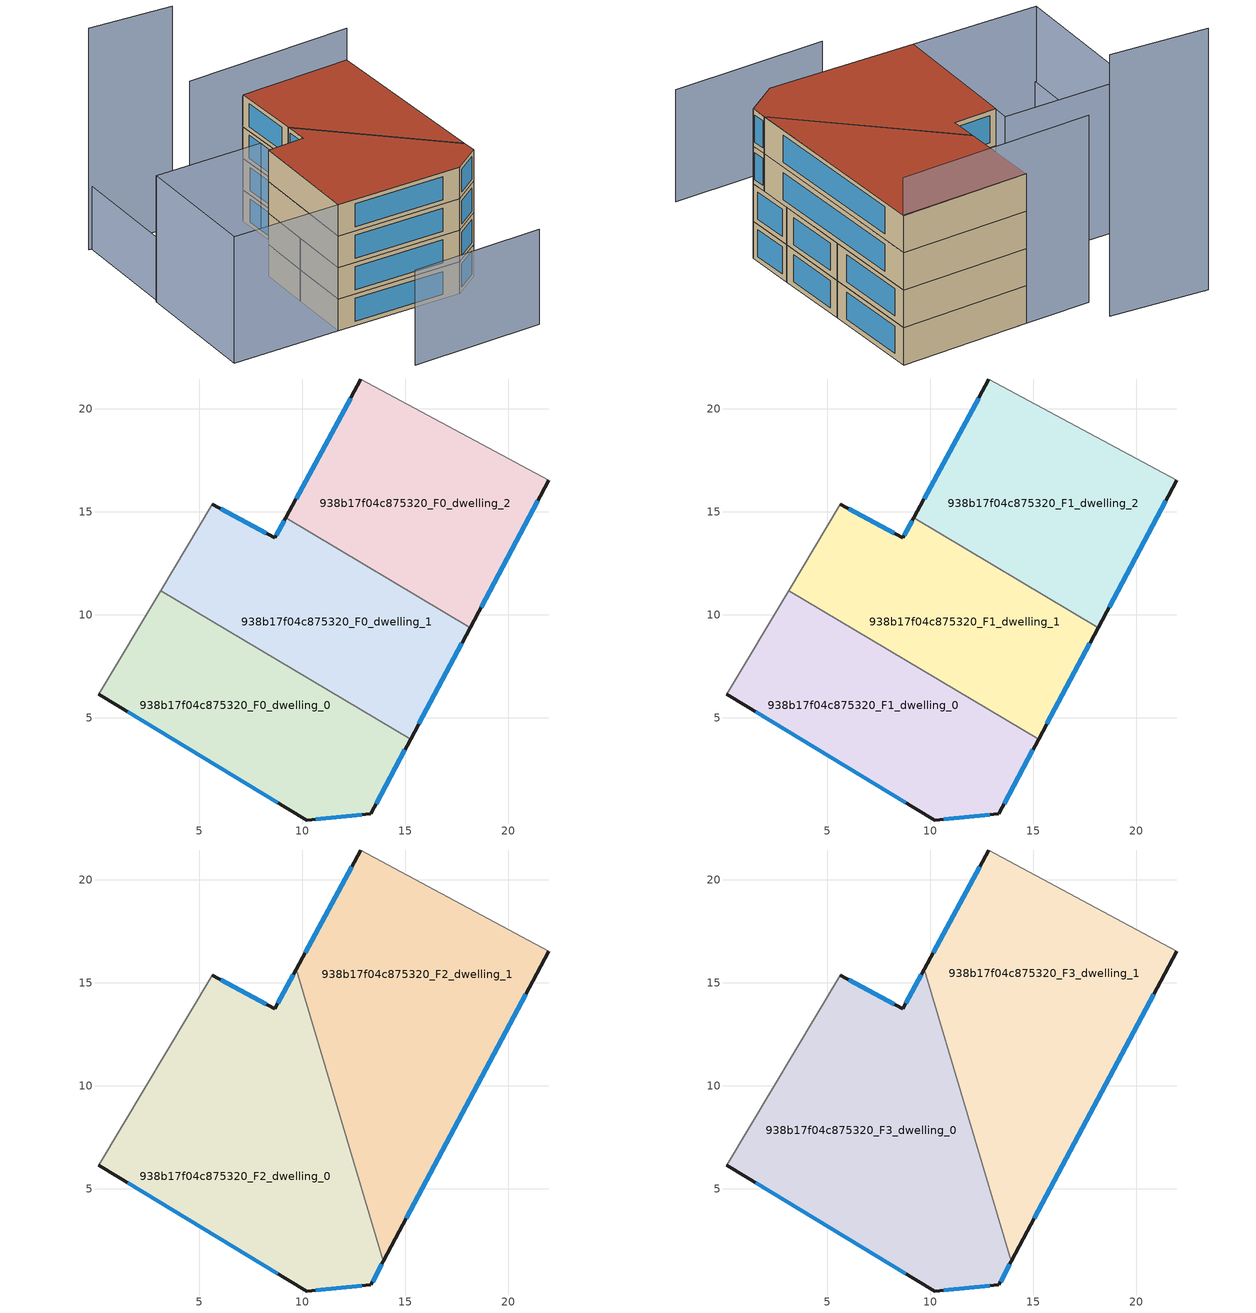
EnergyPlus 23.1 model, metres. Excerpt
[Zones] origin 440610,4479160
938b17f04c875320_F0_dwelling_0
 floor ground (EU_floor_Construction): 15.26,3.94 13.33,0.33 10.22,0.03 0.12,6.13 3.12,11.17 z0
 wall outside (EU_wall_Construction): 0.12,6.13 10.22,0.03 13.33,0.33 15.26,3.94 z0:3
 wall adiabatic (EU_wall_Construction): 3.12,11.17 0.12,6.13 z0:3
 wall to 938b17f04c875320_F0_dwelling_1 (EU_wall_Construction): 15.26,3.94 3.12,11.17 z0:3
 window (EU_Window_Construction): 13.6,0.83 14.99,3.44 / 10.65,0.07 12.9,0.28 / 1.52,5.29 8.82,0.88 z0.42:2.58
938b17f04c875320_F0_dwelling_1
 floor ground (EU_floor_Construction): 18.16,9.37 15.26,3.94 3.12,11.17 5.62,15.37 8.68,13.73 9.2,14.7 z0
 wall outside (EU_wall_Construction): 9.2,14.7 8.68,13.73 5.62,15.37 / 15.26,3.94 18.16,9.37 z0:3
 wall adiabatic (EU_wall_Construction): 5.62,15.37 3.12,11.17 z0:3
 wall to 938b17f04c875320_F0_dwelling_2 (EU_wall_Construction): 18.15,9.37 9.2,14.7 z0:3
 window (EU_Window_Construction): 8.25,13.96 6.05,15.14 / 9.13,14.56 8.75,13.86 / 15.66,4.7 17.75,8.62 z0.42:2.58
938b17f04c875320_F0_dwelling_2
 floor ground (EU_floor_Construction): 21.97,16.52 18.16,9.37 9.2,14.7 12.85,21.44 z0
 wall outside (EU_wall_Construction): 12.85,21.44 9.2,14.7 / 18.16,9.37 21.97,16.52 z0:3
 wall adiabatic (EU_wall_Construction): 21.97,16.52 12.85,21.44 z0:3
 window (EU_Window_Construction): 12.34,20.51 9.71,15.64 / 18.68,10.36 21.44,15.53 z0.42:2.58
938b17f04c875320_F1_dwelling_0
 floor to 938b17f04c875320_F0_dwelling_0 (EU_floor_Construction): 15.26,3.94 13.33,0.33 10.22,0.03 0.12,6.13 3.12,11.17 z3
 wall outside (EU_wall_Construction): 0.12,6.13 10.22,0.03 13.33,0.33 15.26,3.94 z3:6
 wall adiabatic (EU_wall_Construction): 3.12,11.17 0.12,6.13 z3:6
 wall to 938b17f04c875320_F1_dwelling_1 (EU_wall_Construction): 15.26,3.94 3.12,11.17 z3:6
 window (EU_Window_Construction): 13.6,0.83 14.99,3.44 / 10.65,0.07 12.9,0.28 / 1.52,5.29 8.82,0.88 z3.42:5.58
938b17f04c875320_F1_dwelling_1
 floor to 938b17f04c875320_F0_dwelling_1 (EU_floor_Construction): 18.15,9.37 15.26,3.94 3.12,11.17 5.62,15.37 8.68,13.73 9.2,14.7 z3
 wall outside (EU_wall_Construction): 9.2,14.7 8.68,13.73 5.62,15.37 / 15.26,3.94 18.16,9.37 z3:6
 wall adiabatic (EU_wall_Construction): 5.62,15.37 3.12,11.17 z3:6
 wall to 938b17f04c875320_F1_dwelling_2 (EU_wall_Construction): 18.15,9.37 9.2,14.7 z3:6
 window (EU_Window_Construction): 8.25,13.96 6.05,15.14 / 9.13,14.56 8.75,13.86 / 15.66,4.7 17.75,8.62 z3.42:5.58
938b17f04c875320_F1_dwelling_2
 floor to 938b17f04c875320_F0_dwelling_2 (EU_floor_Construction): 21.97,16.52 18.15,9.37 9.2,14.7 12.85,21.44 z3
 wall outside (EU_wall_Construction): 12.85,21.44 9.2,14.7 / 18.16,9.37 21.97,16.52 z3:6
 wall adiabatic (EU_wall_Construction): 21.97,16.52 12.85,21.44 z3:6
 window (EU_Window_Construction): 12.34,20.51 9.71,15.64 / 18.68,10.36 21.44,15.53 z3.42:5.58
938b17f04c875320_F2_dwelling_0
 floor to 938b17f04c875320_F1_dwelling_0 (EU_floor_Construction): 12.76,5.43 13.94,1.48 13.33,0.33 10.22,0.03 0.12,6.13 3.12,11.17 z6
 floor to 938b17f04c875320_F1_dwelling_1 (EU_floor_Construction): 10.17,14.13 12.76,5.43 3.12,11.17 5.62,15.37 8.68,13.73 9.2,14.7 z6
 floor to 938b17f04c875320_F1_dwelling_2 (EU_floor_Construction): 9.71,15.64 10.17,14.13 9.2,14.7 z6
 wall outside (EU_wall_Construction): 0.12,6.13 10.22,0.03 13.33,0.33 13.94,1.48 / 9.71,15.64 8.68,13.73 5.62,15.37 z6:9
 wall adiabatic (EU_wall_Construction): 5.62,15.37 0.12,6.13 z6:9
 wall to 938b17f04c875320_F2_dwelling_1 (EU_wall_Construction): 13.94,1.48 9.71,15.64 z6:9
 window (EU_Window_Construction): 10.65,0.07 12.9,0.28 / 1.52,5.29 8.82,0.88 / 8.25,13.96 6.05,15.14 / 9.57,15.38 8.82,13.99 / 13.41,0.49 13.86,1.32 z6.42:8.58
938b17f04c875320_F2_dwelling_1
 floor to 938b17f04c875320_F1_dwelling_0 (EU_floor_Construction): 15.26,3.94 13.94,1.48 12.76,5.43 z6
 floor to 938b17f04c875320_F1_dwelling_1 (EU_floor_Construction): 10.54,13.91 15.26,3.94 12.76,5.43 10.17,14.13 z6; 18.15,9.37 15.26,3.94 10.54,13.91 z6
 floor to 938b17f04c875320_F1_dwelling_2 (EU_floor_Construction): 21.97,16.52 18.15,9.37 10.54,13.91 9.71,15.64 12.85,21.44 z6; 9.71,15.64 10.54,13.91 10.17,14.13 z6
 wall outside (EU_wall_Construction): 12.85,21.44 9.71,15.64 / 13.94,1.48 21.97,16.52 z6:9
 wall adiabatic (EU_wall_Construction): 21.97,16.52 12.85,21.44 z6:9
 window (EU_Window_Construction): 12.42,20.64 10.15,16.45 / 15.06,3.57 20.86,14.43 z6.42:8.58
938b17f04c875320_F3_dwelling_0
 floor to 938b17f04c875320_F2_dwelling_0 (EU_floor_Construction): 9.71,15.64 13.94,1.48 13.33,0.33 10.22,0.03 0.12,6.13 5.62,15.37 8.68,13.73 z9
 wall outside (EU_wall_Construction): 0.12,6.13 10.22,0.03 13.33,0.33 13.94,1.48 / 9.71,15.64 8.68,13.73 5.62,15.37 z9:12
 wall adiabatic (EU_wall_Construction): 5.62,15.37 0.12,6.13 z9:12
 wall to 938b17f04c875320_F3_dwelling_1 (EU_wall_Construction): 13.94,1.48 9.71,15.64 z9:12
 window (EU_Window_Construction): 10.65,0.07 12.9,0.28 / 1.52,5.29 8.82,0.88 / 8.25,13.96 6.05,15.14 / 9.57,15.38 8.82,13.99 / 13.41,0.49 13.86,1.32 z9.42:11.58
 roof outside (EU_roof_Construction): 13.33,0.33 13.94,1.48 9.71,15.64 8.68,13.73 5.62,15.37 0.12,6.13 10.22,0.03 z12
938b17f04c875320_F3_dwelling_1
 floor to 938b17f04c875320_F2_dwelling_1 (EU_floor_Construction): 21.97,16.52 13.94,1.48 9.71,15.64 12.85,21.44 z9
 wall outside (EU_wall_Construction): 12.85,21.44 9.71,15.64 / 13.94,1.48 21.97,16.52 z9:12
 wall adiabatic (EU_wall_Construction): 21.97,16.52 12.85,21.44 z9:12
 window (EU_Window_Construction): 12.42,20.64 10.15,16.45 / 15.06,3.57 20.86,14.43 z9.42:11.58
 roof outside (EU_roof_Construction): 13.94,1.48 21.97,16.52 12.85,21.44 9.71,15.64 z12
shading: -2.07,-2.11 8.64,-8.13 z0:9; 6.32,16.49 0.12,6.13 / 0.12,6.13 -8.58,11.34 / -8.58,11.34 -2.37,21.7 / -2.37,21.7 6.32,16.49 z0:12; 3.09,30.5 -8.47,11.28 z0:6; 21.94,16.46 8.2,23.99 z0:15; 9.35,26.19 2.88,30.62 z0:21
[Building]
EU S2 Campaign: North Axis=0; Terrain=City; Solar Distribution=FullExterior
[Site:Location]
Madrid: Latitude=40.5; Longitude=-3.5; Time Zone=1; Elevation=609
[SizingPeriod:WeatherFileDays]
AnnualSizingPeriod: Begin Month=1; Begin Day of Month=1; End Month=12; End Day of Month=31; Day of Week for Start Day=Monday; Use Weather File Daylight Saving Period=No; Use Weather File Rain and Snow Indicators=No
[MATERIAL]
EU_InternalMass_Material: Roughness=MediumRough; Thickness=0.1; Conductivity=1; Density=1800; Specific Heat=900; Thermal Absorptance=0.9; Solar Absorptance=0.7; Visible Absorptance=0.7
[MATERIAL:NOMASS] Roughness=MediumRough; Thermal Absorptance=0.9; Solar Absorptance=0.7; Visible Absorptance=0.7
Name | Thermal Resistance
EU_wall_NoMass | 1.60022
EU_roof_NoMass | 1.57597
EU_floor_NoMass | 0.470652
[WINDOWMATERIAL:SIMPLEGLAZINGSYSTEM]
EU_Window_SimpleGlazing: UFactor=3.28802; Solar Heat Gain Coefficient=0.85; Visible Transmittance=0.85
[CONSTRUCTION]
EU_wall_Construction: EU_wall_NoMass
EU_roof_Construction: EU_roof_NoMass
EU_floor_Construction: EU_floor_NoMass
EU_Window_Construction: EU_Window_SimpleGlazing
EU_InternalMass_Construction: EU_InternalMass_Material
[ZONE] Type=1; Multiplier=1; Ceiling Height=autocalculate; Floor Area=autocalculate; Part of Total Floor Area=Yes
Name | Volume
938b17f04c875320_F0_dwelling_0; 938b17f04c875320_F1_dwelling_0 | 245.604
938b17f04c875320_F2_dwelling_0 | 368.427
938b17f04c875320_F3_dwelling_0 | 368.436
938b17f04c875320_F0_dwelling_1 | 245.63
938b17f04c875320_F1_dwelling_1 | 245.629
938b17f04c875320_F2_dwelling_1 | 368.416
938b17f04c875320_F3_dwelling_1 | 368.419
938b17f04c875320_F0_dwelling_2; 938b17f04c875320_F1_dwelling_2 | 245.62
[INTERNALMASS] Construction=EU_InternalMass_Construction
Name | Zone or ZoneList | Surface Area
938b17f04c875320_F0_dwelling_0_EU_InternalMass | 938b17f04c875320_F0_dwelling_0 | 81.8679
938b17f04c875320_F0_dwelling_1_EU_InternalMass | 938b17f04c875320_F0_dwelling_1 | 81.8765
938b17f04c875320_F0_dwelling_2_EU_InternalMass | 938b17f04c875320_F0_dwelling_2 | 81.8732
938b17f04c875320_F1_dwelling_0_EU_InternalMass | 938b17f04c875320_F1_dwelling_0 | 81.8679
938b17f04c875320_F1_dwelling_1_EU_InternalMass | 938b17f04c875320_F1_dwelling_1 | 81.8765
938b17f04c875320_F1_dwelling_2_EU_InternalMass | 938b17f04c875320_F1_dwelling_2 | 81.8732
938b17f04c875320_F2_dwelling_0_EU_InternalMass | 938b17f04c875320_F2_dwelling_0 | 122.812
938b17f04c875320_F2_dwelling_1_EU_InternalMass | 938b17f04c875320_F2_dwelling_1 | 122.806
938b17f04c875320_F3_dwelling_0_EU_InternalMass | 938b17f04c875320_F3_dwelling_0 | 122.812
938b17f04c875320_F3_dwelling_1_EU_InternalMass | 938b17f04c875320_F3_dwelling_1 | 122.806
[OTHEREQUIPMENT] Fuel Type=Electricity; Design Level Calculation Method=Watts/Area; Power per Zone Floor Area=1; Fraction Latent=0; Fraction Radiant=0; Fraction Lost=0; Carbon Dioxide Generation Rate=0; EndUse Subcategory=EU_Step8_InternalGains
Name | Zone or ZoneList or Space or SpaceList | Schedule
EU_Step8_InternalGain_938b17f04c875320_F0_dwelling_0_f000 | 938b17f04c875320_F0_dwelling_0 | EU_Step8_GainSchedule_938b17f04c875320_F0_dwelling_0_f000
EU_Step8_InternalGain_938b17f04c875320_F0_dwelling_1_f000 | 938b17f04c875320_F0_dwelling_1 | EU_Step8_GainSchedule_938b17f04c875320_F0_dwelling_1_f000
EU_Step8_InternalGain_938b17f04c875320_F0_dwelling_2_f000 | 938b17f04c875320_F0_dwelling_2 | EU_Step8_GainSchedule_938b17f04c875320_F0_dwelling_2_f000
EU_Step8_InternalGain_938b17f04c875320_F1_dwelling_0_f000 | 938b17f04c875320_F1_dwelling_0 | EU_Step8_GainSchedule_938b17f04c875320_F1_dwelling_0_f000
EU_Step8_InternalGain_938b17f04c875320_F1_dwelling_1_f000 | 938b17f04c875320_F1_dwelling_1 | EU_Step8_GainSchedule_938b17f04c875320_F1_dwelling_1_f000
EU_Step8_InternalGain_938b17f04c875320_F1_dwelling_2_f000 | 938b17f04c875320_F1_dwelling_2 | EU_Step8_GainSchedule_938b17f04c875320_F1_dwelling_2_f000
EU_Step8_InternalGain_938b17f04c875320_F2_dwelling_0_f000 | 938b17f04c875320_F2_dwelling_0 | EU_Step8_GainSchedule_938b17f04c875320_F2_dwelling_0_f000
EU_Step8_InternalGain_938b17f04c875320_F2_dwelling_1_f000 | 938b17f04c875320_F2_dwelling_1 | EU_Step8_GainSchedule_938b17f04c875320_F2_dwelling_1_f000
EU_Step8_InternalGain_938b17f04c875320_F3_dwelling_0_f000 | 938b17f04c875320_F3_dwelling_0 | EU_Step8_GainSchedule_938b17f04c875320_F3_dwelling_0_f000
EU_Step8_InternalGain_938b17f04c875320_F3_dwelling_1_f000 | 938b17f04c875320_F3_dwelling_1 | EU_Step8_GainSchedule_938b17f04c875320_F3_dwelling_1_f000
[ZONEVENTILATION:DESIGNFLOWRATE] Schedule=EU_AlwaysOn; Design Flow Rate Calculation Method=AirChanges/Hour; Air Changes per Hour=0.480704; Ventilation Type=Natural; Fan Pressure Rise=0; Fan Total Efficiency=1; Constant Term Coefficient=1; Temperature Term Coefficient=0; Velocity Term Coefficient=0; Velocity Squared Term Coefficient=0; Minimum Indoor Temperature=-100; Maximum Indoor Temperature=100; Delta Temperature=-100; Minimum Outdoor Temperature=-100; Maximum Outdoor Temperature=100; Maximum Wind Speed=40
Name | Zone or ZoneList or Space or SpaceList
EU_ConstantAir_938b17f04c875320_F0_dwelling_0 | 938b17f04c875320_F0_dwelling_0
EU_ConstantAir_938b17f04c875320_F0_dwelling_1 | 938b17f04c875320_F0_dwelling_1
EU_ConstantAir_938b17f04c875320_F0_dwelling_2 | 938b17f04c875320_F0_dwelling_2
EU_ConstantAir_938b17f04c875320_F1_dwelling_0 | 938b17f04c875320_F1_dwelling_0
EU_ConstantAir_938b17f04c875320_F1_dwelling_1 | 938b17f04c875320_F1_dwelling_1
EU_ConstantAir_938b17f04c875320_F1_dwelling_2 | 938b17f04c875320_F1_dwelling_2
EU_ConstantAir_938b17f04c875320_F2_dwelling_0 | 938b17f04c875320_F2_dwelling_0
EU_ConstantAir_938b17f04c875320_F2_dwelling_1 | 938b17f04c875320_F2_dwelling_1
EU_ConstantAir_938b17f04c875320_F3_dwelling_0 | 938b17f04c875320_F3_dwelling_0
EU_ConstantAir_938b17f04c875320_F3_dwelling_1 | 938b17f04c875320_F3_dwelling_1
[HVACTEMPLATE:THERMOSTAT] Constant Heating Setpoint=20; Constant Cooling Setpoint=50
EU_HeatOnly_938b17f04c875320_F0_dwelling_0; EU_HeatOnly_938b17f04c875320_F0_dwelling_1; EU_HeatOnly_938b17f04c875320_F0_dwelling_2; EU_HeatOnly_938b17f04c875320_F1_dwelling_0; EU_HeatOnly_938b17f04c875320_F1_dwelling_1; EU_HeatOnly_938b17f04c875320_F1_dwelling_2; EU_HeatOnly_938b17f04c875320_F2_dwelling_0; EU_HeatOnly_938b17f04c875320_F2_dwelling_1; EU_HeatOnly_938b17f04c875320_F3_dwelling_0; EU_HeatOnly_938b17f04c875320_F3_dwelling_1
[HVACTEMPLATE:ZONE:IDEALLOADSAIRSYSTEM] System Availability Schedule=EU_AlwaysOn; Maximum Heating Supply Air Temperature=50; Minimum Cooling Supply Air Temperature=13; Maximum Heating Supply Air Humidity Ratio=0.0156; Minimum Cooling Supply Air Humidity Ratio=0.0077; Heating Limit=NoLimit; Cooling Limit=NoLimit; Heating Availability Schedule=EU_AlwaysOn; Cooling Availability Schedule=EU_CoolingOff; Dehumidification Control Type=ConstantSensibleHeatRatio; Cooling Sensible Heat Ratio=0.7; Dehumidification Setpoint=60; Humidification Control Type=None; Humidification Setpoint=30; Outdoor Air Method=None; Outdoor Air Flow Rate per Person=0.00944; Outdoor Air Flow Rate per Zone Floor Area=0; Outdoor Air Flow Rate per Zone=0; Demand Controlled Ventilation Type=None; Outdoor Air Economizer Type=NoEconomizer; Heat Recovery Type=None; Sensible Heat Recovery Effectiveness=0.7; Latent Heat Recovery Effectiveness=0.65
Name | Template Thermostat
938b17f04c875320_F0_dwelling_0 | EU_HeatOnly_938b17f04c875320_F0_dwelling_0
938b17f04c875320_F0_dwelling_1 | EU_HeatOnly_938b17f04c875320_F0_dwelling_1
938b17f04c875320_F0_dwelling_2 | EU_HeatOnly_938b17f04c875320_F0_dwelling_2
938b17f04c875320_F1_dwelling_0 | EU_HeatOnly_938b17f04c875320_F1_dwelling_0
938b17f04c875320_F1_dwelling_1 | EU_HeatOnly_938b17f04c875320_F1_dwelling_1
938b17f04c875320_F1_dwelling_2 | EU_HeatOnly_938b17f04c875320_F1_dwelling_2
938b17f04c875320_F2_dwelling_0 | EU_HeatOnly_938b17f04c875320_F2_dwelling_0
938b17f04c875320_F2_dwelling_1 | EU_HeatOnly_938b17f04c875320_F2_dwelling_1
938b17f04c875320_F3_dwelling_0 | EU_HeatOnly_938b17f04c875320_F3_dwelling_0
938b17f04c875320_F3_dwelling_1 | EU_HeatOnly_938b17f04c875320_F3_dwelling_1
[SIZING:ZONE] Zone Cooling Design Supply Air Temperature Input Method=SupplyAirTemperature; Zone Cooling Design Supply Air Temperature=13; Zone Heating Design Supply Air Temperature Input Method=SupplyAirTemperature; Zone Heating Design Supply Air Temperature=50; Zone Cooling Design Supply Air Humidity Ratio=0.008; Zone Heating Design Supply Air Humidity Ratio=0.008; Cooling Design Air Flow Method=DesignDay; Cooling Design Air Flow Rate=0; Cooling Minimum Air Flow per Zone Floor Area=0.000762; Cooling Minimum Air Flow=0; Cooling Minimum Air Flow Fraction=0.2; Heating Design Air Flow Method=DesignDay; Heating Design Air Flow Rate=0; Heating Maximum Air Flow per Zone Floor Area=0.002032; Heating Maximum Air Flow=0.141576; Heating Maximum Air Flow Fraction=0.3; Account for Dedicated Outdoor Air System=No; Dedicated Outdoor Air System Control Strategy=NeutralSupplyAir; Dedicated Outdoor Air Low Setpoint Temperature for Design=autosize; Dedicated Outdoor Air High Setpoint Temperature for Design=autosize; Zone Load Sizing Method=Sensible Load Only No Latent Load; Zone Latent Cooling Design Supply Air Humidity Ratio Input Method=HumidityRatioDifference; Zone Cooling Design Supply Air Humidity Ratio Difference=0.005; Zone Latent Heating Design Supply Air Humidity Ratio Input Method=HumidityRatioDifference; Zone Humidification Design Supply Air Humidity Ratio Difference=0.005
938b17f04c875320_F0_dwelling_0; 938b17f04c875320_F0_dwelling_1; 938b17f04c875320_F0_dwelling_2; 938b17f04c875320_F1_dwelling_0; 938b17f04c875320_F1_dwelling_1; 938b17f04c875320_F1_dwelling_2; 938b17f04c875320_F2_dwelling_0; 938b17f04c875320_F2_dwelling_1; 938b17f04c875320_F3_dwelling_0; 938b17f04c875320_F3_dwelling_1
[SCHEDULE:CONSTANT]
Name | Hourly Value
EU_AlwaysOn | 1
EU_CoolingOff | 0
[SCHEDULE:FILE] Column Number=1; Rows to Skip at Top=0; Number of Hours of Data=8760; Column Separator=Comma; Interpolate to Timestep=No; Minutes per Item=60; Adjust Schedule for Daylight Savings=Yes
Name | File
EU_Step8_GainSchedule_938b17f04c875320_F0_dwelling_0_f000 | ../../schedules/938b17f04c875320/938b17f04c875320_F0_dwelling_0_f000_gain.csv
EU_Step8_GainSchedule_938b17f04c875320_F0_dwelling_1_f000 | ../../schedules/938b17f04c875320/938b17f04c875320_F0_dwelling_1_f000_gain.csv
EU_Step8_GainSchedule_938b17f04c875320_F0_dwelling_2_f000 | ../../schedules/938b17f04c875320/938b17f04c875320_F0_dwelling_2_f000_gain.csv
EU_Step8_GainSchedule_938b17f04c875320_F1_dwelling_0_f000 | ../../schedules/938b17f04c875320/938b17f04c875320_F1_dwelling_0_f000_gain.csv
EU_Step8_GainSchedule_938b17f04c875320_F1_dwelling_1_f000 | ../../schedules/938b17f04c875320/938b17f04c875320_F1_dwelling_1_f000_gain.csv
EU_Step8_GainSchedule_938b17f04c875320_F1_dwelling_2_f000 | ../../schedules/938b17f04c875320/938b17f04c875320_F1_dwelling_2_f000_gain.csv
EU_Step8_GainSchedule_938b17f04c875320_F2_dwelling_0_f000 | ../../schedules/938b17f04c875320/938b17f04c875320_F2_dwelling_0_f000_gain.csv
EU_Step8_GainSchedule_938b17f04c875320_F2_dwelling_1_f000 | ../../schedules/938b17f04c875320/938b17f04c875320_F2_dwelling_1_f000_gain.csv
EU_Step8_GainSchedule_938b17f04c875320_F3_dwelling_0_f000 | ../../schedules/938b17f04c875320/938b17f04c875320_F3_dwelling_0_f000_gain.csv
EU_Step8_GainSchedule_938b17f04c875320_F3_dwelling_1_f000 | ../../schedules/938b17f04c875320/938b17f04c875320_F3_dwelling_1_f000_gain.csv
